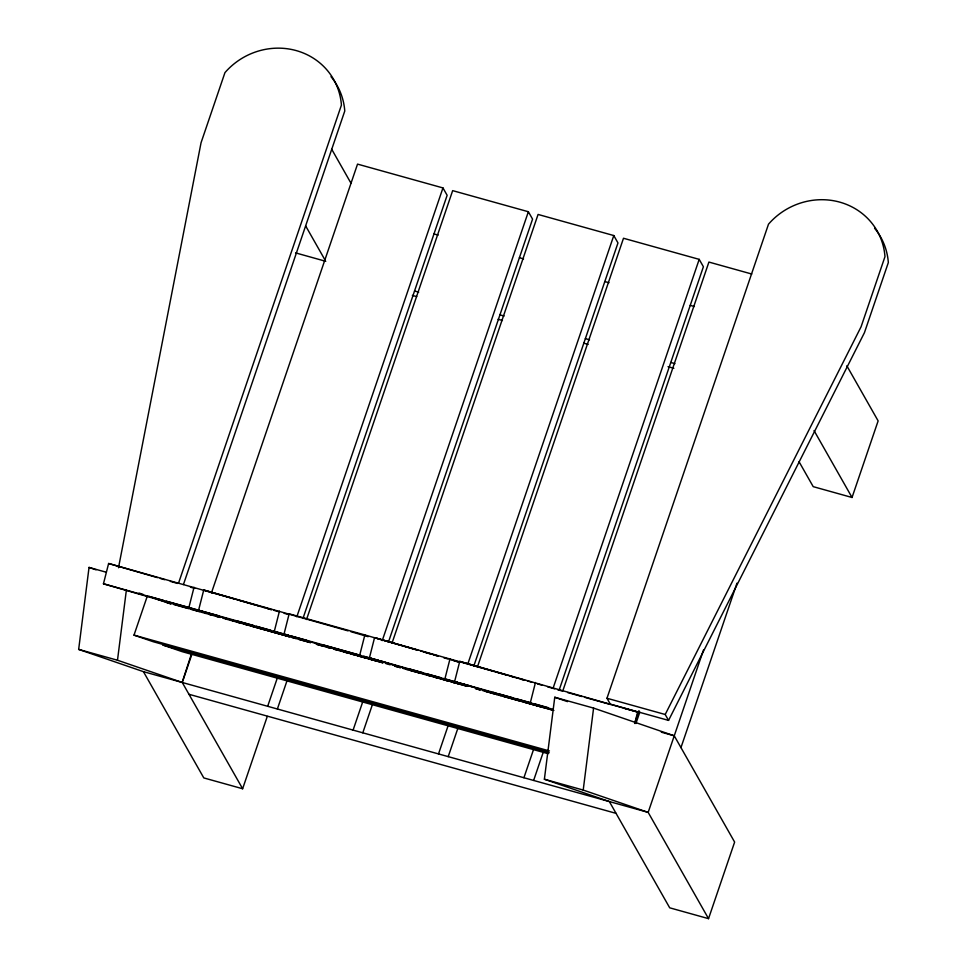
<?xml version="1.0" encoding="UTF-8"?>
<svg xmlns="http://www.w3.org/2000/svg" width="967" height="967" viewBox="0 0 967 967"><rect width="100%" height="100%" fill="white"/><g stroke="black" fill="none" stroke-linecap="round" stroke-linejoin="round"><path stroke-width="1.45" d="M708.533 918.65L669.708 907.82L609.343 801.546L544.385 779.233L554.756 697.267L593.581 708.086L674.253 735.802L734.63 842.076L708.533 918.65L648.168 812.377L143.43 671.654L78.665 649.401L89.037 567.424L106.297 572.234M267.279 716.426L242.632 788.746L182.255 682.472L117.49 660.231L126.351 590.233M703.48 650.005L648.168 812.377L583.21 790.063L593.581 708.086M118.494 567.762L201.051 142.741L224.948 72.634A67.448 63.737 -29.6 0 1 296.228 50.586A67.448 63.737 -29.6 0 1 341.424 105.113L178.605 582.956M154.635 598.609L103.457 583.79L108.618 563.495L234.232 598.936M285.023 635.488L289.363 636.697L188.867 607.614L194.029 587.307M348.023 630.859L203.735 590.015L198.573 610.31L253.414 625.468M368.5 658.805L383.029 662.854L274.29 631.427L279.451 611.12M451.637 681.953L460.207 684.334L359.7 655.239L364.861 634.944L289.157 613.827L283.996 634.134L306.575 640.347M467.037 686.195L369.406 657.947L374.567 637.64L507.602 675.341M542.741 707.3L444.88 678.991L450.042 658.684M542.378 707.095L454.587 681.687L459.748 661.392L637.628 712.063L635.053 722.216M553.148 709.415L530.303 702.804L535.464 682.497M182.666 680.913L191.865 652.665M548.337 751.891L153.221 641.725L134.002 635.126L147.371 595.902M183.428 584.564L344.772 111.012A67.448 63.737 -29.6 0 0 331.016 76.695M211.41 592.989L357.536 164.112L442.959 187.924L447.141 195.298L302.961 618.457M182.255 682.472L191.937 654.067M296.821 616.801L442.959 187.924M267.678 706.285L277.336 677.927M306.527 619.509L452.665 190.632L528.369 211.737L532.563 219.122L388.383 642.269M277.384 708.992L287.042 680.635M382.243 640.613L528.369 211.737M353.088 730.109L362.758 701.74M391.949 643.321L538.075 214.444L613.791 235.549L617.973 242.935L473.794 666.094M362.794 732.805L372.464 704.447M467.653 664.426L613.791 235.549M438.51 753.922L448.168 725.552M477.36 667.133L623.497 238.257L699.201 259.361L703.396 266.747L559.216 689.906M448.217 756.629L457.875 728.26M553.076 688.25L699.201 259.361M523.921 777.734L533.591 749.377M562.782 690.946L708.908 262.069L751.758 274.024M533.627 780.442L543.297 752.072M668.56 720.403L610.322 704.157L606.974 698.259L768.499 224.187A67.448 63.737 -29.6 0 1 839.779 202.139A67.448 63.737 -29.6 0 1 884.974 256.654L861.089 326.761L665.211 714.492L668.56 720.403L864.438 332.672L888.335 262.565A67.448 63.737 -29.6 0 0 874.579 228.248M634.594 723.497L638.982 710.624M635.911 723.546L639.816 712.099M680.961 747.6L736.987 583.174M799.056 461.73L813.211 486.655L852.036 497.485L878.133 420.899L846.826 365.792M369.406 657.947L384.963 662.214M454.587 681.687L470.615 686.087M103.457 583.79L188.867 607.614M433.99 233.917L438.148 235.078M519.4 257.742L523.558 258.902M604.822 281.554L608.98 282.715M690.233 305.367L694.391 306.527M295.564 252.883L325.758 261.308M414.529 291.019L418.687 292.179M499.951 314.843L504.109 316.004M585.361 338.655L589.519 339.816M670.784 362.468L674.942 363.628M412.365 295.394L416.729 296.603M498.078 319.279L502.429 320.5M583.778 343.176L588.141 344.397M668.028 366.674L673.842 368.294M606.974 698.259L665.211 714.492M567.641 692.553L581.916 696.53M584.781 697.328L610.491 704.496M624.779 708.485L637.628 712.063M661.319 732.188L674.253 735.802M148.821 596.313L163.35 600.362M166.251 601.172L218.542 615.749M256.315 626.278L270.845 630.327M273.746 631.137L288.275 635.186M291.176 635.996L360.909 655.445M363.81 656.255L378.339 660.304M381.24 661.114L444.88 678.991M408.848 668.801L423.365 672.851M426.278 673.661L440.807 677.71M443.708 678.52L458.237 682.581M461.138 683.391L495.998 693.109M498.912 693.919L513.429 697.969M516.342 698.778L530.871 702.828M533.772 703.638L548.301 707.687M212.631 615.314L204.738 613.102M215.532 616.112L219.872 617.333M222.761 618.131L227.112 619.339M232.902 620.959L247.383 624.996M250.272 625.806L264.753 629.843M267.641 630.641L282.122 634.678M301.946 640.214L310.516 642.596M330.509 648.18L316.233 644.191L323.462 646.246M333.373 648.978L337.652 650.162M340.517 650.96L354.792 654.949M357.657 655.747L376.223 660.92M385.93 663.628L390.221 664.825M394.5 666.021L400.217 667.605M403.07 668.402L407.361 669.599M410.213 670.397L424.501 674.386M427.354 675.171L441.641 679.16M444.494 679.958L448.785 681.155M475.631 688.637L479.922 689.834M482.775 690.631L487.066 691.828M489.918 692.614L497.062 694.608M499.915 695.406L521.346 701.377M524.199 702.175L545.63 708.146M170.941 603.722L166.578 602.501L170.7 603.916M173.842 604.532L188.372 608.581M191.273 609.391L205.802 613.441M208.703 614.25L220.331 617.49M226.145 619.11L233.398 621.128M236.311 621.938L240.662 623.159M243.575 623.969L278.436 633.687M281.337 634.497L295.866 638.546M298.767 639.356L310.395 642.596M326.375 647.056L330.726 648.265M333.639 649.075L340.904 651.105M343.805 651.915L348.156 653.124M351.069 653.934L365.599 657.995M394.645 666.094L400.459 667.713M406.273 669.333L420.79 673.383M423.703 674.192L430.968 676.211M433.869 677.021L438.22 678.242M441.133 679.052L448.398 681.07M451.299 681.88L455.662 683.101M458.563 683.911L465.828 685.941M475.994 688.77L480.357 689.991M486.159 691.61L500.688 695.66M503.602 696.47L552.991 710.237M134.002 635.126L549.461 750.96M549.232 752.761L162.819 645.025L182.038 651.625L548.108 753.692M78.665 649.401L117.49 660.231M544.385 779.233L583.21 790.063M188.964 694.282L616.052 813.356M242.632 788.746L203.807 777.927L143.43 671.654M322.434 644.771L359.7 655.239M493.17 692.372L530.303 702.804M237.024 620.959L274.29 631.427M459.748 661.392L494.282 671.388M497.171 672.222L514.432 677.214M517.309 678.048L524.513 680.127M527.39 680.961L531.705 682.206M537.459 683.874L541.774 685.132M547.527 686.788L554.732 688.879M557.608 689.713L561.924 690.958M510.479 676.175L517.683 678.254M520.56 679.088L524.876 680.333M374.567 637.64L417.647 650.114M420.512 650.936L437.737 655.928M450.67 659.663L457.838 661.742M364.861 634.944L417.986 650.308M423.727 651.976L430.907 654.055M433.784 654.877L438.087 656.122M443.829 657.79L448.132 659.035M453.886 660.691L458.189 661.948M350.888 631.693L368.125 636.685M203.735 590.015L258.298 605.801M264.039 607.469L271.219 609.536M274.084 610.37L278.399 611.615M284.141 613.283L288.444 614.529M237.108 599.77L254.333 604.762M257.21 605.584L264.378 607.663M267.255 608.497L271.558 609.742M108.618 563.495L157.428 577.625M160.304 578.447L164.608 579.692M170.349 581.36L177.529 583.439M190.451 587.174L194.766 588.419M545.255 707.929L553.886 710.419M291.901 637.313L300.519 639.816M156.062 599.02L192.566 609.585M193.92 609.972L199.323 611.531M554.756 697.267L567.496 701.631M89.037 567.424L96.023 569.829M139.03 593.037L143.201 594.475M154.224 598.259L165.212 602.03M814.033 430.569L852.036 497.485M331.729 149.305L351.009 183.246M305.632 225.879L324.924 259.833"/></g></svg>
